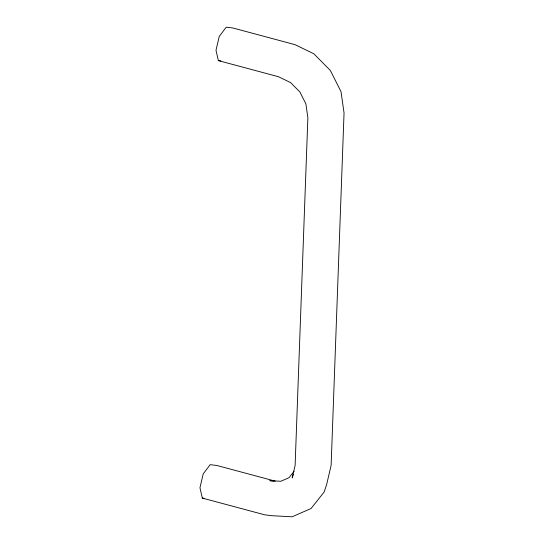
<?xml version="1.0" encoding="UTF-8"?>
<svg xmlns="http://www.w3.org/2000/svg" width="544" height="544" viewBox="0 0 544 544"><rect width="100%" height="100%" fill="white"/><g stroke="black" fill="none" stroke-linecap="round" stroke-linejoin="round"><path stroke-width="0.82" d="M293.413 474.266L292.182 477.952L295.12 465.392L307.87 117.79L305.898 103.918L299.921 92.018L290.666 82.654L278.44 76.718L218.362 60.608L215.995 50.279L219.246 36.441L226.209 27.2L232.805 27.968L295.1 44.683L313.847 53.781L330.364 70.482L341.027 91.712L344.046 112.989L331.126 465.351L326.624 484.609L324.17 491.973L311.08 508.504L292.087 516.8L271.667 515.692L264.615 514.794L202.32 498.086L199.954 487.757L203.204 473.919L210.168 464.678L216.764 465.453L275.216 481.127M294.127 471.233L289.007 477.7L280.833 481.27L269.783 480.672L273.7 481.168M218.362 60.608L220.837 60.894M202.32 498.086L203.966 498.277"/></g></svg>
